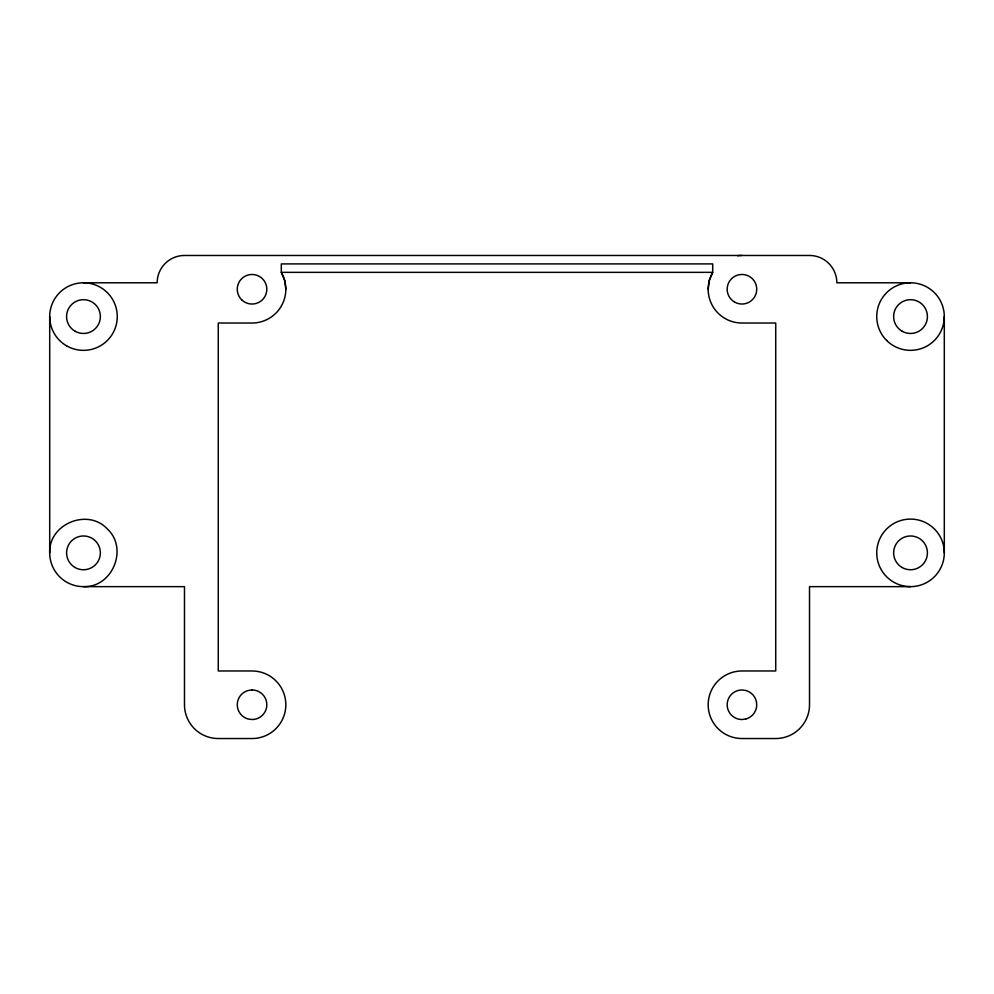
<?xml version="1.0" encoding="UTF-8"?>
<svg xmlns="http://www.w3.org/2000/svg" width="994" height="994" viewBox="0 0 994 994"><rect width="100%" height="100%" fill="white"/><g stroke="black" fill="none" stroke-linecap="round" stroke-linejoin="round"><path stroke-width="1.49" d="M49.7 552.863C48.557 524 87.758 507.76 107.364 528.982C128.586 548.589 112.347 587.789 83.484 586.646A33.784 33.784 0 0 1 49.7 552.863L49.7 316.564M708.175 289.254L709.318 280.507L712.698 272.356L712.698 263.907L281.302 263.907L281.302 272.356L284.682 280.507L285.825 289.254M83.484 282.793L157.164 282.793A27.323 27.323 0 0 1 184.486 255.47L809.514 255.47A27.323 27.323 0 0 1 836.836 282.793L910.516 282.793M83.484 586.646L184.486 586.646L184.486 704.746A33.784 33.784 0 0 0 218.27 738.53L252.041 738.53A33.784 33.784 0 0 0 285.825 704.746A33.784 33.784 0 0 0 252.041 670.975L218.27 670.975L218.27 323.025L252.041 323.025A33.784 33.784 0 0 0 281.302 272.356L712.698 272.356A33.784 33.784 0 0 0 741.959 323.025L775.73 323.025L775.73 670.975L741.959 670.975A33.784 33.784 0 0 0 708.175 704.746A33.784 33.784 0 0 0 741.959 738.53L775.73 738.53A33.784 33.784 0 0 0 809.514 704.746L809.514 586.646L910.516 586.646M944.3 316.564L944.3 552.863A33.784 33.784 0 0 1 893.631 582.124A33.784 33.784 0 0 1 893.631 523.614A33.784 33.784 0 0 1 944.3 552.863M737.548 255.756A33.784 33.784 0 0 1 741.959 255.47M252.041 689.973L248.227 690.482A14.773 14.773 0 0 0 248.227 719.022L252.041 719.532A14.773 14.773 0 0 0 266.827 704.746A14.773 14.773 0 0 0 252.041 689.973M745.773 719.022L741.959 719.532A14.773 14.773 0 0 1 727.173 704.746A14.773 14.773 0 0 1 741.959 689.973L745.773 690.482A14.773 14.773 0 0 1 745.773 719.022M75.035 331.201A16.886 16.886 0 0 0 100.369 316.564A16.886 16.886 0 0 0 75.035 301.94A16.886 16.886 0 0 0 75.035 331.201M75.035 567.487A16.886 16.886 0 0 0 100.369 552.863A16.886 16.886 0 0 0 75.035 538.239A16.886 16.886 0 0 0 75.035 567.487M241.592 299.703A14.773 14.773 0 0 0 266.317 293.068A14.773 14.773 0 0 0 248.227 274.978A14.773 14.773 0 0 0 241.592 299.703M734.566 302.052A14.773 14.773 0 0 0 756.732 289.254A14.773 14.773 0 0 0 734.566 276.444A14.773 14.773 0 0 0 734.566 302.052M886.636 340.457A33.784 33.784 0 0 0 943.144 325.311A33.784 33.784 0 0 0 901.782 283.936A33.784 33.784 0 0 0 886.636 340.457M902.08 331.201A16.886 16.886 0 0 0 927.414 316.564A16.886 16.886 0 0 0 902.08 301.94A16.886 16.886 0 0 0 902.08 331.201M902.08 567.487A16.886 16.886 0 0 0 927.414 552.863A16.886 16.886 0 0 0 902.08 538.239A16.886 16.886 0 0 0 902.08 567.487M66.586 345.825A33.784 33.784 0 0 0 117.267 316.564A33.784 33.784 0 0 0 66.586 287.316A33.784 33.784 0 0 0 66.586 345.825"/></g></svg>
